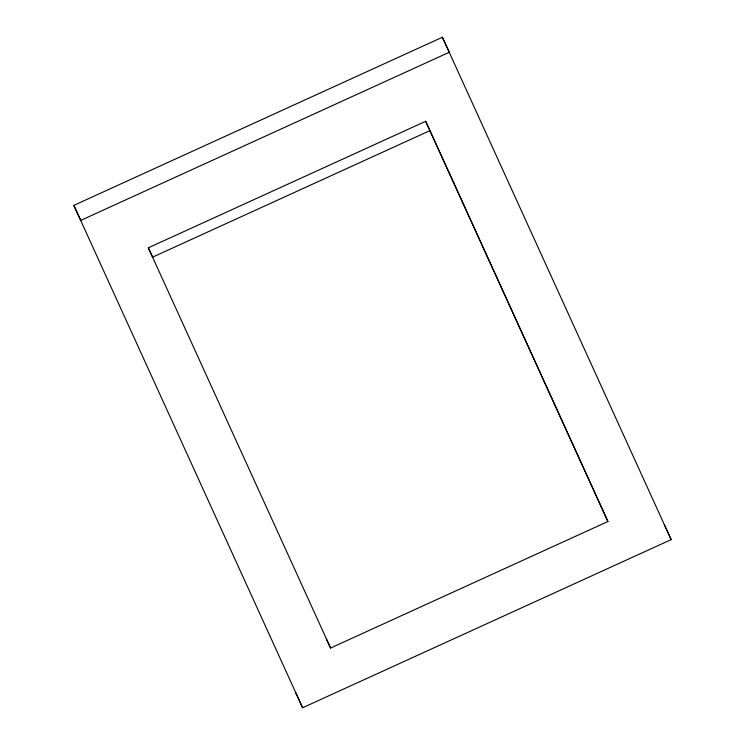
<?xml version="1.0" encoding="UTF-8"?>
<svg xmlns="http://www.w3.org/2000/svg" width="745" height="745" viewBox="0 0 745 745"><rect width="100%" height="100%" fill="white"/><g stroke="black" fill="none" stroke-linecap="round" stroke-linejoin="round"><path stroke-width="1.12" d="M73.829 205.378L442.372 37.25L449.31 52.262L80.767 220.39L73.829 205.378L302.628 707.75L671.171 539.622L442.372 37.25M330.575 648.029L148.32 247.815L425.665 121.295L607.92 521.509L330.575 648.029L326.273 638.716M429.967 130.608L152.623 257.137L148.32 247.815M664.233 524.61L671.171 539.622M607.92 521.509L425.665 121.295M295.69 692.738L302.628 707.75"/></g></svg>
